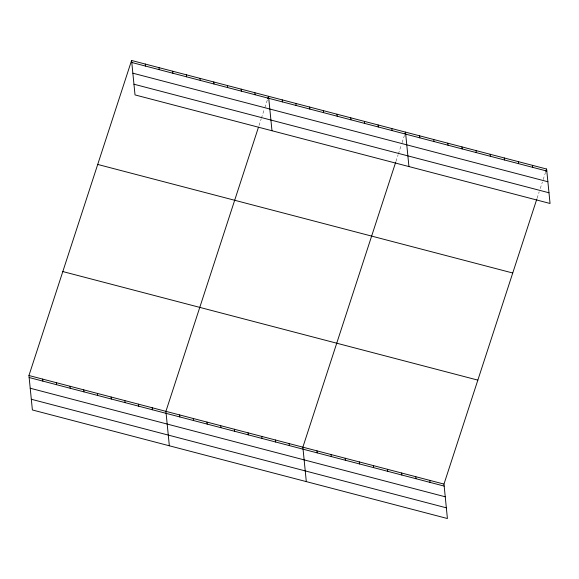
<?xml version="1.0" encoding="UTF-8"?>
<svg xmlns="http://www.w3.org/2000/svg" width="579" height="579" viewBox="0 0 579 579"><rect width="100%" height="100%" fill="white"/><g stroke="black" fill="none" stroke-linecap="round" stroke-linejoin="round"><path stroke-width="0.43" stroke-dasharray="2.9 2.17" d="M259.016 125.542L261.136 119.05M261.397 118.232L264.313 109.301M264.842 107.672L267.484 99.552M395.978 161.367L398.091 154.875M398.359 154.057L401.269 145.126M402.065 142.687L404.446 135.377M537.088 198.279L539.201 191.779M540.265 188.537L542.378 182.038M543.174 179.599L545.556 172.289"/><path stroke-width="0.87" d="M536.82 199.089L443.977 484.08L447.415 518.523L32.388 409.961L28.95 375.518L131.585 60.477L546.612 169.039L550.05 203.482L135.023 94.92L131.585 60.477M258.487 127.17L165.912 411.343L169.343 445.787M267.751 98.741L268.547 96.302L271.985 130.745M395.71 162.185L302.868 447.169L306.305 481.612M404.974 133.756L405.503 132.128L408.94 166.571M545.816 171.478L546.612 169.039M131.788 62.489L546.815 171.051M132.852 73.193L547.879 181.748M133.952 84.216L548.979 192.778M97.713 164.443L512.741 273.006M62.822 271.558L477.849 380.121M28.95 375.518L443.977 484.08M29.153 377.53L444.18 486.092M30.217 388.234L445.244 496.789M31.317 399.257L446.344 507.819M532.499 165.348L532.702 167.36M518.393 161.657L518.589 163.669M504.28 157.966L504.483 159.978M490.167 154.275L490.37 156.287M476.061 150.583L476.256 152.595M461.948 146.892L462.151 148.904M447.835 143.201L448.037 145.213M433.722 139.51L433.924 141.522M419.616 135.819L419.811 137.831M429.864 480.389L430.067 482.401M391.809 128.545L392.005 130.557M415.758 476.698L415.954 478.71M378.109 124.963L378.311 126.975M401.645 473.007L401.848 475.019M364.415 121.38L364.618 123.392M387.532 469.316L387.735 471.328M350.722 117.798L350.917 119.81M373.426 465.625L373.621 467.637M337.021 114.215L337.224 116.227M359.313 461.933L359.516 463.945M323.328 110.632L323.531 112.644M345.2 458.242L345.402 460.254M309.635 107.05L309.83 109.062M331.087 454.551L331.289 456.563M295.934 103.467L296.137 105.479M282.241 99.885L282.443 101.897M316.981 450.86L317.176 452.872M254.847 92.72L255.049 94.732M289.174 443.586L289.37 445.598M241.153 89.137L241.356 91.149M275.474 440.004L275.676 442.016M227.453 85.554L227.656 87.567M261.78 436.421L261.983 438.433M213.76 81.972L213.962 83.984M248.087 432.839L248.282 434.851M200.066 78.389L200.262 80.401M234.386 429.256L234.589 431.268M186.366 74.807L186.568 76.819M220.693 425.674L220.896 427.686M172.672 71.224L172.875 73.236M207 422.091L207.195 424.103M158.979 67.642L159.174 69.654M193.299 418.508L193.502 420.52M145.278 64.059L145.481 66.071M179.606 414.926L179.808 416.938M152.212 407.761L152.415 409.773M138.519 404.178L138.721 406.19M124.818 400.596L125.021 402.608M111.125 397.013L111.327 399.025M97.431 393.43L97.627 395.443M83.731 389.848L83.933 391.86M70.037 386.265L70.24 388.277M56.344 382.683L56.539 384.695M42.643 379.1L42.846 381.112"/></g></svg>
